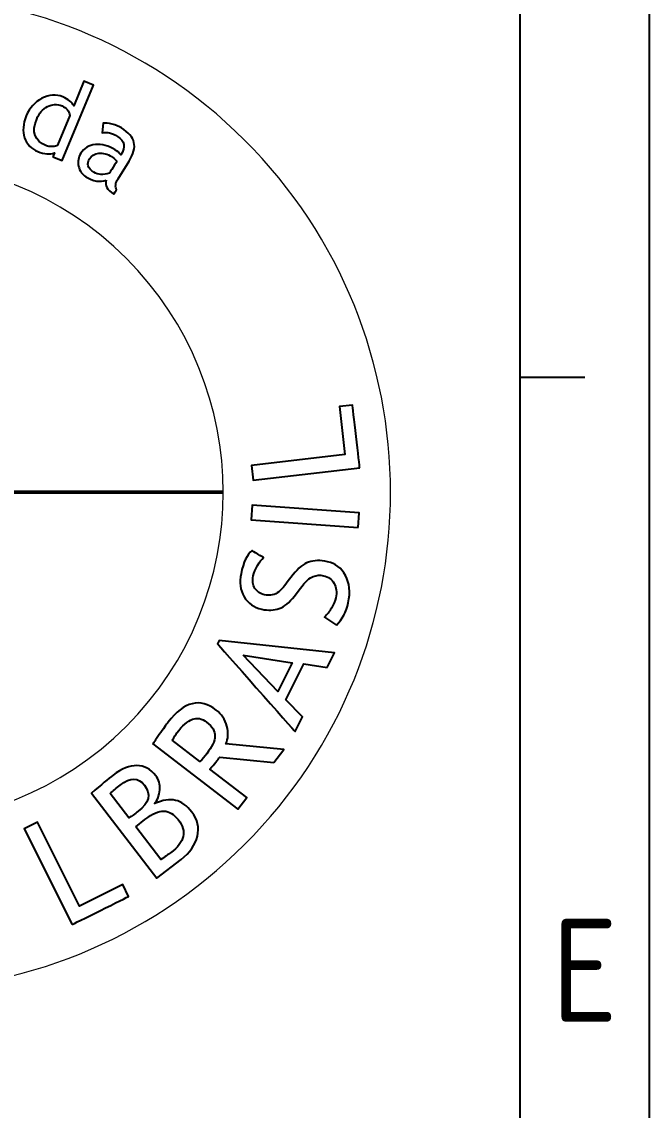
# Model space of a CAD drawing. Header units: millimetres. Extents: x 4980 to 5188, y 1170 to 1461.
# Drawn here: x 5163.1 to 5188.27, y 1237.51 to 1281.21 of the extents above; entities that cross this region are included whole.
import ezdxf
from ezdxf.enums import TextEntityAlignment as Align

# ---------------------------------------------------------------- set-up
doc = ezdxf.new("R2010")
doc.units = ezdxf.units.MM
doc.layers.add('Camada 1', color=7, linetype='Continuous')
doc.styles.add('ACISOTS', font='isocp.shx', dxfattribs={"height": 1})

msp = doc.modelspace()

# ---------------------------------------------------------------- linework, layer by layer
at = {"color": 135, "lineweight": 25}
for p, q in [((5188.2702, 1460.98679), (5188.2702, 1170.15583)), ((5185.68274, 1266.92699), (5183.09528, 1266.92699))]:
    msp.add_line(p, q, dxfattribs=at)
msp.add_line((5183.09528, 1175.33076), (5183.09528, 1455.81186))
at = {"layer": 'Camada 1', "lineweight": 20}
for points in [[(5143.75075, 1276.4554), (5151.56124, 1284.26589), (5164.22453, 1284.26589), (5172.03502, 1276.4554), (5172.03502, 1276.4554), (5179.84551, 1268.64491), (5179.84551, 1255.98161), (5172.03502, 1248.17113), (5172.03502, 1248.17113), (5164.22453, 1240.36064), (5151.56124, 1240.36064), (5143.75075, 1248.17113), (5143.75075, 1248.17113), (5135.94026, 1255.98161), (5135.94026, 1268.64491), (5143.75075, 1276.4554)], [(5148.49614, 1271.71), (5153.68581, 1276.89967), (5162.09996, 1276.89967), (5167.28963, 1271.71), (5167.28963, 1271.71), (5172.47929, 1266.52033), (5172.47929, 1258.10619), (5167.28963, 1252.91652), (5167.28963, 1252.91652), (5162.09996, 1247.72685), (5153.68581, 1247.72685), (5148.49614, 1252.91652), (5148.49614, 1252.91652), (5143.30647, 1258.10619), (5143.30647, 1266.52033), (5148.49614, 1271.71)]]:
    msp.add_open_spline(points, degree=3, knots=[0, 0, 0, 0, 0.2, 0.2, 0.2, 0.2, 0.4, 0.4, 0.4, 0.4, 0.6, 0.6, 0.6, 0.6, 1, 1, 1, 1], dxfattribs=at)
at = {"layer": 'Camada 1'}
for points, knots in [([(5164.34368, 1275.78859), (5164.34368, 1275.78859), (5164.40901, 1275.94713), (5164.40901, 1275.94713), (5164.40901, 1275.94713), (5164.22283, 1275.8714), (5164.00243, 1275.88603), (5163.74928, 1275.9904), (5163.74928, 1275.9904), (5163.47966, 1276.10163), (5163.3014, 1276.28838), (5163.21273, 1276.55057), (5163.21273, 1276.55057), (5163.12484, 1276.81241), (5163.14732, 1277.10417), (5163.28005, 1277.42597), (5163.28005, 1277.42597), (5163.41334, 1277.74919), (5163.62377, 1277.98508), (5163.91086, 1278.134), (5163.91086, 1278.134), (5164.19787, 1278.28313), (5164.47541, 1278.30186), (5164.74164, 1278.19205), (5164.74164, 1278.19205), (5164.96466, 1278.10013), (5165.11188, 1277.97822), (5165.18386, 1277.82577), (5165.18386, 1277.82577), (5165.18386, 1277.82577), (5165.59512, 1278.82265), (5165.59512, 1278.82265), (5165.59512, 1278.82265), (5165.59512, 1278.82265), (5165.97794, 1278.66482), (5165.97794, 1278.66482), (5165.97794, 1278.66482), (5165.97794, 1278.66482), (5164.72651, 1275.63077), (5164.72651, 1275.63077), (5164.72651, 1275.63077), (5164.72651, 1275.63077), (5164.34368, 1275.78859), (5164.34368, 1275.78859)], [0, 0, 0, 0, 0.08333333, 0.08333333, 0.08333333, 0.08333333, 0.16666667, 0.16666667, 0.16666667, 0.16666667, 0.25, 0.25, 0.25, 0.25, 0.33333333, 0.33333333, 0.33333333, 0.33333333, 0.41666667, 0.41666667, 0.41666667, 0.41666667, 0.5, 0.5, 0.5, 0.5, 0.58333333, 0.58333333, 0.58333333, 0.58333333, 0.66666667, 0.66666667, 0.66666667, 0.66666667, 0.75, 0.75, 0.75, 0.75, 0.83333333, 0.83333333, 0.83333333, 0.83333333, 1, 1, 1, 1]), ([(5165.02681, 1277.44499), (5164.99054, 1277.62934), (5164.88773, 1277.75605), (5164.72028, 1277.82506), (5164.72028, 1277.82506), (5164.51586, 1277.90942), (5164.31836, 1277.90171), (5164.12907, 1277.80081), (5164.12907, 1277.80081), (5163.93935, 1277.70075), (5163.79616, 1277.53267), (5163.69873, 1277.29664), (5163.69873, 1277.29664), (5163.48504, 1276.77861), (5163.61416, 1276.42195), (5164.08551, 1276.2275), (5164.08551, 1276.2275), (5164.14519, 1276.20289), (5164.2258, 1276.19214), (5164.32579, 1276.19511), (5164.32579, 1276.19511), (5164.42598, 1276.19858), (5164.49563, 1276.21731), (5164.53467, 1276.25182), (5164.53467, 1276.25182), (5164.53467, 1276.25182), (5165.02681, 1277.44499), (5165.02681, 1277.44499)], [0, 0, 0, 0, 0.125, 0.125, 0.125, 0.125, 0.25, 0.25, 0.25, 0.25, 0.375, 0.375, 0.375, 0.375, 0.5, 0.5, 0.5, 0.5, 0.625, 0.625, 0.625, 0.625, 0.75, 0.75, 0.75, 0.75, 1, 1, 1, 1]), ([(5166.4831, 1274.84348), (5166.23321, 1274.75466), (5165.96352, 1274.80063), (5165.6753, 1274.9808), (5165.6753, 1274.9808), (5165.52044, 1275.07767), (5165.4218, 1275.21803), (5165.37888, 1275.40152), (5165.37888, 1275.40152), (5165.33547, 1275.58537), (5165.36615, 1275.76045), (5165.47116, 1275.92853), (5165.47116, 1275.92853), (5165.59667, 1276.12928), (5165.78992, 1276.2439), (5166.05184, 1276.2736), (5166.05184, 1276.2736), (5166.31332, 1276.30273), (5166.57941, 1276.2328), (5166.85065, 1276.06324), (5166.85065, 1276.06324), (5166.92433, 1276.01713), (5166.9978, 1275.94847), (5167.07049, 1275.85754), (5167.07049, 1275.85754), (5167.27025, 1276.17722), (5167.22804, 1276.42591), (5166.94293, 1276.6041), (5166.94293, 1276.6041), (5166.72387, 1276.741), (5166.51888, 1276.78703), (5166.32662, 1276.74255), (5166.32662, 1276.74255), (5166.32662, 1276.74255), (5166.36339, 1277.1292), (5166.36339, 1277.1292), (5166.36339, 1277.1292), (5166.46401, 1277.14157), (5166.58457, 1277.13019), (5166.72564, 1277.09533), (5166.72564, 1277.09533), (5166.86734, 1277.06011), (5166.99158, 1277.0097), (5167.09864, 1276.94281), (5167.09864, 1276.94281), (5167.38494, 1276.76384), (5167.55232, 1276.56818), (5167.60047, 1276.35683), (5167.60047, 1276.35683), (5167.64869, 1276.14554), (5167.58421, 1275.89791), (5167.4063, 1275.61337), (5167.4063, 1275.61337), (5167.4063, 1275.61337), (5166.96337, 1274.90471), (5166.96337, 1274.90471), (5166.96337, 1274.90471), (5166.85525, 1274.73168), (5166.83439, 1274.58368), (5166.90149, 1274.46128), (5166.90149, 1274.46128), (5166.90149, 1274.46128), (5166.79288, 1274.28748), (5166.79288, 1274.28748), (5166.79288, 1274.28748), (5166.64998, 1274.37679), (5166.55558, 1274.46383), (5166.51032, 1274.54812), (5166.51032, 1274.54812), (5166.46436, 1274.63297), (5166.45566, 1274.73105), (5166.4831, 1274.84348)], [0, 0, 0, 0, 0.05263158, 0.05263158, 0.05263158, 0.05263158, 0.10526316, 0.10526316, 0.10526316, 0.10526316, 0.15789474, 0.15789474, 0.15789474, 0.15789474, 0.21052632, 0.21052632, 0.21052632, 0.21052632, 0.26315789, 0.26315789, 0.26315789, 0.2631579, 0.31578947, 0.31578947, 0.31578947, 0.31578947, 0.36842105, 0.36842105, 0.36842105, 0.36842105, 0.42105263, 0.42105263, 0.42105263, 0.42105263, 0.47368421, 0.47368421, 0.47368421, 0.47368421, 0.52631579, 0.52631579, 0.52631579, 0.52631579, 0.57894737, 0.57894737, 0.57894737, 0.57894737, 0.63157895, 0.63157895, 0.63157895, 0.63157895, 0.68421053, 0.68421053, 0.68421053, 0.68421053, 0.73684211, 0.73684211, 0.73684211, 0.73684211, 0.78947368, 0.78947368, 0.78947368, 0.78947369, 0.84210526, 0.84210526, 0.84210526, 0.84210526, 0.89473684, 0.89473684, 0.89473684, 0.89473684, 1, 1, 1, 1]), ([(5166.91472, 1275.60828), (5166.82025, 1275.70233), (5166.75081, 1275.76328), (5166.70676, 1275.79079), (5166.70676, 1275.79079), (5166.53055, 1275.90095), (5166.35759, 1275.94508), (5166.18916, 1275.92344), (5166.18916, 1275.92344), (5166.02079, 1275.90187), (5165.89705, 1275.82862), (5165.81913, 1275.70402), (5165.81913, 1275.70402), (5165.69057, 1275.49826), (5165.74686, 1275.3195), (5165.98791, 1275.16882), (5165.98791, 1275.16882), (5166.16476, 1275.05829), (5166.3735, 1275.045), (5166.6149, 1275.12872), (5166.6149, 1275.12872), (5166.6149, 1275.12872), (5166.91472, 1275.60828), (5166.91472, 1275.60828)], [0, 0, 0, 0, 0.14285714, 0.14285714, 0.14285714, 0.14285714, 0.28571429, 0.28571429, 0.28571429, 0.28571429, 0.42857143, 0.42857143, 0.42857143, 0.42857143, 0.57142857, 0.57142857, 0.57142857, 0.57142857, 0.71428571, 0.71428571, 0.71428571, 0.71428572, 1, 1, 1, 1]), ([(5176.65787, 1263.30201), (5176.65787, 1263.30201), (5172.38631, 1262.80512), (5172.38631, 1262.80512), (5172.38631, 1262.80512), (5172.38631, 1262.80512), (5172.31822, 1263.39054), (5172.31822, 1263.39054), (5172.31822, 1263.39054), (5172.31822, 1263.39054), (5176.06404, 1263.82626), (5176.06404, 1263.82626), (5176.06404, 1263.82626), (5176.06404, 1263.82626), (5175.83954, 1265.75602), (5175.83954, 1265.75602), (5175.83954, 1265.75602), (5175.83954, 1265.75602), (5176.36527, 1265.81719), (5176.36527, 1265.81719), (5176.36527, 1265.81719), (5176.36527, 1265.81719), (5176.65787, 1263.30201), (5176.65787, 1263.30201)], [0, 0, 0, 0, 0.14285714, 0.14285714, 0.14285714, 0.14285714, 0.28571429, 0.28571429, 0.28571429, 0.28571429, 0.42857143, 0.42857143, 0.42857143, 0.42857143, 0.57142857, 0.57142857, 0.57142857, 0.57142857, 0.71428571, 0.71428571, 0.71428571, 0.71428572, 1, 1, 1, 1]), ([(5176.59451, 1260.89742), (5176.59451, 1260.89742), (5172.30563, 1261.21067), (5172.30563, 1261.21067), (5172.30563, 1261.21067), (5172.30563, 1261.21067), (5172.34855, 1261.79849), (5172.34855, 1261.79849), (5172.34855, 1261.79849), (5172.34855, 1261.79849), (5176.63744, 1261.48524), (5176.63744, 1261.48524), (5176.63744, 1261.48524), (5176.63744, 1261.48524), (5176.59451, 1260.89742), (5176.59451, 1260.89742)], [0, 0, 0, 0, 0.2, 0.2, 0.2, 0.2, 0.4, 0.4, 0.4, 0.4, 0.6, 0.6, 0.6, 0.6, 1, 1, 1, 1]), ([(5175.72407, 1256.98217), (5175.72407, 1256.98217), (5175.24048, 1257.30638), (5175.24048, 1257.30638), (5175.24048, 1257.30638), (5175.34223, 1257.39724), (5175.43698, 1257.51717), (5175.52445, 1257.66545), (5175.52445, 1257.66545), (5175.61213, 1257.81465), (5175.66969, 1257.95197), (5175.69705, 1258.07833), (5175.69705, 1258.07833), (5175.74563, 1258.30269), (5175.72293, 1258.49637), (5175.63002, 1258.659), (5175.63002, 1258.659), (5175.53704, 1258.82171), (5175.39625, 1258.92403), (5175.20717, 1258.96504), (5175.20717, 1258.96504), (5175.06497, 1258.9958), (5174.92546, 1258.98611), (5174.78764, 1258.93697), (5174.78764, 1258.93697), (5174.64983, 1258.88782), (5174.47616, 1258.72547), (5174.26608, 1258.45203), (5174.26608, 1258.45203), (5174.26608, 1258.45203), (5174.03472, 1258.14628), (5174.03472, 1258.14628), (5174.03472, 1258.14628), (5173.83814, 1257.88734), (5173.63591, 1257.72089), (5173.42802, 1257.64692), (5173.42802, 1257.64692), (5173.219, 1257.57225), (5172.9853, 1257.56341), (5172.72763, 1257.61927), (5172.72763, 1257.61927), (5172.41318, 1257.68737), (5172.17679, 1257.85545), (5172.01826, 1258.12273), (5172.01826, 1258.12273), (5171.85973, 1258.38988), (5171.81864, 1258.69726), (5171.89445, 1259.04699), (5171.89445, 1259.04699), (5171.99528, 1259.51241), (5172.14101, 1259.82036), (5172.33236, 1259.96956), (5172.33236, 1259.96956), (5172.33236, 1259.96956), (5172.79714, 1259.69145), (5172.79714, 1259.69145), (5172.79714, 1259.69145), (5172.72487, 1259.6271), (5172.64447, 1259.52139), (5172.55856, 1259.37594), (5172.55856, 1259.37594), (5172.47244, 1259.22943), (5172.41459, 1259.09027), (5172.38546, 1258.95592), (5172.38546, 1258.95592), (5172.34304, 1258.76005), (5172.36559, 1258.59409), (5172.45214, 1258.45847), (5172.45214, 1258.45847), (5172.53834, 1258.32178), (5172.66929, 1258.23495), (5172.84367, 1258.19719), (5172.84367, 1258.19719), (5172.95051, 1258.17407), (5173.0529, 1258.17336), (5173.1497, 1258.19436), (5173.1497, 1258.19436), (5173.24672, 1258.21544), (5173.33214, 1258.25546), (5173.40652, 1258.31415), (5173.40652, 1258.31415), (5173.48169, 1258.37277), (5173.59702, 1258.50266), (5173.7518, 1258.70086), (5173.7518, 1258.70086), (5173.7518, 1258.70086), (5173.99116, 1259.01008), (5173.99116, 1259.01008), (5173.99116, 1259.01008), (5174.1888, 1259.26881), (5174.39485, 1259.43442), (5174.60825, 1259.51022), (5174.60825, 1259.51022), (5174.8225, 1259.58489), (5175.07402, 1259.59076), (5175.365, 1259.52776), (5175.365, 1259.52776), (5175.68143, 1259.45924), (5175.92121, 1259.2739), (5176.08667, 1258.97239), (5176.08667, 1258.97239), (5176.25206, 1258.67081), (5176.2882, 1258.30715), (5176.19606, 1257.88196), (5176.19606, 1257.88196), (5176.1151, 1257.50868), (5175.95776, 1257.20837), (5175.72407, 1256.98217)], [0, 0, 0, 0, 0.03571429, 0.03571429, 0.03571429, 0.03571429, 0.07142857, 0.07142857, 0.07142857, 0.07142857, 0.10714286, 0.10714286, 0.10714286, 0.10714286, 0.14285714, 0.14285714, 0.14285714, 0.14285714, 0.17857143, 0.17857143, 0.17857143, 0.17857143, 0.21428571, 0.21428571, 0.21428571, 0.21428572, 0.25, 0.25, 0.25, 0.25, 0.28571429, 0.28571429, 0.28571429, 0.28571429, 0.32142857, 0.32142857, 0.32142857, 0.32142857, 0.35714286, 0.35714286, 0.35714286, 0.35714286, 0.39285714, 0.39285714, 0.39285714, 0.39285714, 0.42857143, 0.42857143, 0.42857143, 0.42857143, 0.46428571, 0.46428571, 0.46428571, 0.46428572, 0.5, 0.5, 0.5, 0.5, 0.53571429, 0.53571429, 0.53571429, 0.53571429, 0.57142857, 0.57142857, 0.57142857, 0.57142857, 0.60714286, 0.60714286, 0.60714286, 0.60714286, 0.64285714, 0.64285714, 0.64285714, 0.64285714, 0.67857143, 0.67857143, 0.67857143, 0.67857143, 0.71428571, 0.71428571, 0.71428571, 0.71428572, 0.75, 0.75, 0.75, 0.75, 0.78571429, 0.78571429, 0.78571429, 0.78571429, 0.82142857, 0.82142857, 0.82142857, 0.82142857, 0.85714286, 0.85714286, 0.85714286, 0.85714286, 0.89285714, 0.89285714, 0.89285714, 0.89285714, 0.92857143, 0.92857143, 0.92857143, 0.92857143, 1, 1, 1, 1]), ([(5175.35566, 1255.28441), (5175.35566, 1255.28441), (5174.41047, 1255.42576), (5174.41047, 1255.42576), (5174.41047, 1255.42576), (5174.41047, 1255.42576), (5173.68859, 1253.988), (5173.68859, 1253.988), (5173.68859, 1253.988), (5173.68859, 1253.988), (5174.35709, 1253.2956), (5174.35709, 1253.2956), (5174.35709, 1253.2956), (5174.35709, 1253.2956), (5174.06293, 1252.70969), (5174.06293, 1252.70969), (5174.06293, 1252.70969), (5174.06293, 1252.70969), (5170.95138, 1256.23037), (5170.95138, 1256.23037), (5170.95138, 1256.23037), (5170.95138, 1256.23037), (5171.02159, 1256.37017), (5171.02159, 1256.37017), (5171.02159, 1256.37017), (5171.02159, 1256.37017), (5175.64713, 1255.8648), (5175.64713, 1255.8648), (5175.64713, 1255.8648), (5175.64713, 1255.8648), (5175.35566, 1255.28441), (5175.35566, 1255.28441)], [0, 0, 0, 0, 0.11111111, 0.11111111, 0.11111111, 0.11111111, 0.22222222, 0.22222222, 0.22222222, 0.22222222, 0.33333333, 0.33333333, 0.33333333, 0.33333333, 0.44444444, 0.44444444, 0.44444444, 0.44444445, 0.55555556, 0.55555556, 0.55555556, 0.55555556, 0.66666667, 0.66666667, 0.66666667, 0.66666667, 0.77777778, 0.77777778, 0.77777778, 0.77777778, 1, 1, 1, 1]), ([(5171.98489, 1255.76878), (5171.98489, 1255.76878), (5173.37173, 1254.32196), (5173.37173, 1254.32196), (5173.37173, 1254.32196), (5173.37173, 1254.32196), (5173.94788, 1255.4696), (5173.94788, 1255.4696), (5173.94788, 1255.4696), (5173.94788, 1255.4696), (5171.98489, 1255.76878), (5171.98489, 1255.76878)], [0, 0, 0, 0, 0.25, 0.25, 0.25, 0.25, 0.5, 0.5, 0.5, 0.5, 1, 1, 1, 1]), ([(5173.20549, 1251.45995), (5173.20549, 1251.45995), (5171.04323, 1251.67611), (5171.04323, 1251.67611), (5171.04323, 1251.67611), (5170.96312, 1251.57196), (5170.82884, 1251.41349), (5170.64103, 1251.20009), (5170.64103, 1251.20009), (5170.64103, 1251.20009), (5172.12836, 1250.05769), (5172.12836, 1250.05769), (5172.12836, 1250.05769), (5172.12836, 1250.05769), (5171.76929, 1249.59015), (5171.76929, 1249.59015), (5171.76929, 1249.59015), (5171.76929, 1249.59015), (5168.35559, 1252.21217), (5168.35559, 1252.21217), (5168.35559, 1252.21217), (5168.36917, 1252.22971), (5168.45635, 1252.35479), (5168.61665, 1252.58807), (5168.61665, 1252.58807), (5168.77745, 1252.82226), (5168.89716, 1252.98949), (5168.97586, 1253.09209), (5168.97586, 1253.09209), (5169.60667, 1253.91326), (5170.24851, 1254.07257), (5170.90117, 1253.57123), (5170.90117, 1253.57123), (5171.11578, 1253.4064), (5171.25833, 1253.19201), (5171.32876, 1252.92812), (5171.32876, 1252.92812), (5171.39905, 1252.66422), (5171.38526, 1252.42586), (5171.28747, 1252.21139), (5171.28747, 1252.21139), (5171.28747, 1252.21139), (5173.61583, 1251.99417), (5173.61583, 1251.99417), (5173.61583, 1251.99417), (5173.61583, 1251.99417), (5173.20549, 1251.45995), (5173.20549, 1251.45995)], [0, 0, 0, 0, 0.07692308, 0.07692308, 0.07692308, 0.07692308, 0.15384615, 0.15384615, 0.15384615, 0.15384615, 0.23076923, 0.23076923, 0.23076923, 0.23076923, 0.30769231, 0.30769231, 0.30769231, 0.30769231, 0.38461538, 0.38461538, 0.38461538, 0.38461539, 0.46153846, 0.46153846, 0.46153846, 0.46153846, 0.53846154, 0.53846154, 0.53846154, 0.53846154, 0.61538462, 0.61538462, 0.61538462, 0.61538462, 0.69230769, 0.69230769, 0.69230769, 0.69230769, 0.76923077, 0.76923077, 0.76923077, 0.76923077, 0.84615385, 0.84615385, 0.84615385, 0.84615385, 1, 1, 1, 1]), ([(5169.13213, 1252.35911), (5169.13213, 1252.35911), (5170.24512, 1251.50421), (5170.24512, 1251.50421), (5170.24512, 1251.50421), (5170.34567, 1251.60392), (5170.43724, 1251.70666), (5170.51842, 1251.81244), (5170.51842, 1251.81244), (5170.73281, 1252.09147), (5170.84319, 1252.32898), (5170.85104, 1252.52521), (5170.85104, 1252.52521), (5170.85818, 1252.72199), (5170.74561, 1252.90952), (5170.51354, 1253.08785), (5170.51354, 1253.08785), (5170.32184, 1253.235), (5170.13184, 1253.27226), (5169.94319, 1253.20113), (5169.94319, 1253.20113), (5169.75382, 1253.129), (5169.54622, 1252.94601), (5169.31973, 1252.65107), (5169.31973, 1252.65107), (5169.28423, 1252.60483), (5169.22201, 1252.50739), (5169.13213, 1252.35911)], [0, 0, 0, 0, 0.125, 0.125, 0.125, 0.125, 0.25, 0.25, 0.25, 0.25, 0.375, 0.375, 0.375, 0.375, 0.5, 0.5, 0.5, 0.5, 0.625, 0.625, 0.625, 0.625, 0.75, 0.75, 0.75, 0.75, 1, 1, 1, 1]), ([(5169.49064, 1247.57284), (5169.49064, 1247.57284), (5168.51653, 1246.82359), (5168.51653, 1246.82359), (5168.51653, 1246.82359), (5168.51653, 1246.82359), (5165.89231, 1250.23552), (5165.89231, 1250.23552), (5165.89231, 1250.23552), (5166.29253, 1250.57493), (5166.5833, 1250.81507), (5166.76693, 1250.95628), (5166.76693, 1250.95628), (5167.10458, 1251.216), (5167.42164, 1251.34469), (5167.71863, 1251.34172), (5167.71863, 1251.34172), (5168.01554, 1251.33868), (5168.26727, 1251.20221), (5168.47509, 1250.93202), (5168.47509, 1250.93202), (5168.59671, 1250.77391), (5168.64904, 1250.58413), (5168.63179, 1250.36337), (5168.63179, 1250.36337), (5168.61361, 1250.14197), (5168.547, 1249.96053), (5168.42906, 1249.81798), (5168.42906, 1249.81798), (5168.74846, 1249.96003), (5169.02713, 1250.00225), (5169.26571, 1249.94681), (5169.26571, 1249.94681), (5169.50506, 1249.8906), (5169.72384, 1249.73263), (5169.9231, 1249.47355), (5169.9231, 1249.47355), (5170.15348, 1249.17401), (5170.2278, 1248.85051), (5170.14521, 1248.50248), (5170.14521, 1248.50248), (5170.06346, 1248.155), (5169.84426, 1247.84472), (5169.49064, 1247.57284)], [0, 0, 0, 0, 0.08333333, 0.08333333, 0.08333333, 0.08333333, 0.16666667, 0.16666667, 0.16666667, 0.16666667, 0.25, 0.25, 0.25, 0.25, 0.33333333, 0.33333333, 0.33333333, 0.33333333, 0.41666667, 0.41666667, 0.41666667, 0.41666667, 0.5, 0.5, 0.5, 0.5, 0.58333333, 0.58333333, 0.58333333, 0.58333333, 0.66666667, 0.66666667, 0.66666667, 0.66666667, 0.75, 0.75, 0.75, 0.75, 0.83333333, 0.83333333, 0.83333333, 0.83333333, 1, 1, 1, 1]), ([(5166.64425, 1250.22463), (5166.64425, 1250.22463), (5167.39965, 1249.24253), (5167.39965, 1249.24253), (5167.39965, 1249.24253), (5167.5048, 1249.30808), (5167.62996, 1249.39675), (5167.77378, 1249.50749), (5167.77378, 1249.50749), (5168.21473, 1249.84661), (5168.29754, 1250.19614), (5168.02127, 1250.55528), (5168.02127, 1250.55528), (5167.7781, 1250.87142), (5167.45389, 1250.87376), (5167.04857, 1250.56207), (5167.04857, 1250.56207), (5166.89287, 1250.44228), (5166.75809, 1250.32985), (5166.64425, 1250.22463)], [0, 0, 0, 0, 0.16666667, 0.16666667, 0.16666667, 0.16666667, 0.33333333, 0.33333333, 0.33333333, 0.33333333, 0.5, 0.5, 0.5, 0.5, 0.66666667, 0.66666667, 0.66666667, 0.66666667, 1, 1, 1, 1]), ([(5167.67648, 1248.88255), (5167.67648, 1248.88255), (5168.68001, 1247.57779), (5168.68001, 1247.57779), (5168.68001, 1247.57779), (5168.85134, 1247.68563), (5168.97982, 1247.77168), (5169.06482, 1247.83716), (5169.06482, 1247.83716), (5169.3565, 1248.06138), (5169.52642, 1248.27938), (5169.57627, 1248.49229), (5169.57627, 1248.49229), (5169.62619, 1248.70527), (5169.55852, 1248.93134), (5169.37396, 1249.17133), (5169.37396, 1249.17133), (5169.20284, 1249.39378), (5169.01341, 1249.50869), (5168.80425, 1249.5159), (5168.80425, 1249.5159), (5168.59502, 1249.52318), (5168.34032, 1249.41203), (5168.04156, 1249.18229), (5168.04156, 1249.18229), (5168.04156, 1249.18229), (5167.67648, 1248.88255), (5167.67648, 1248.88255)], [0, 0, 0, 0, 0.125, 0.125, 0.125, 0.125, 0.25, 0.25, 0.25, 0.25, 0.375, 0.375, 0.375, 0.375, 0.5, 0.5, 0.5, 0.5, 0.625, 0.625, 0.625, 0.625, 0.75, 0.75, 0.75, 0.75, 1, 1, 1, 1]), ([(5165.11944, 1244.95895), (5165.11944, 1244.95895), (5163.20177, 1248.80816), (5163.20177, 1248.80816), (5163.20177, 1248.80816), (5163.20177, 1248.80816), (5163.72934, 1249.07099), (5163.72934, 1249.07099), (5163.72934, 1249.07099), (5163.72934, 1249.07099), (5165.41098, 1245.69554), (5165.41098, 1245.69554), (5165.41098, 1245.69554), (5165.41098, 1245.69554), (5167.14983, 1246.56182), (5167.14983, 1246.56182), (5167.14983, 1246.56182), (5167.14983, 1246.56182), (5167.38586, 1246.08806), (5167.38586, 1246.08806), (5167.38586, 1246.08806), (5167.38586, 1246.08806), (5165.11944, 1244.95895), (5165.11944, 1244.95895)], [0, 0, 0, 0, 0.14285714, 0.14285714, 0.14285714, 0.14285714, 0.28571429, 0.28571429, 0.28571429, 0.28571429, 0.42857143, 0.42857143, 0.42857143, 0.42857143, 0.57142857, 0.57142857, 0.57142857, 0.57142857, 0.71428571, 0.71428571, 0.71428571, 0.71428572, 1, 1, 1, 1])]:
    msp.add_open_spline(points, degree=3, knots=knots, dxfattribs=at)
at = {"layer": 'Camada 1', "lineweight": 50}
msp.add_open_spline([(5144.61328, 1262.31326), (5144.61328, 1262.31326), (5171.17249, 1262.31326), (5171.17249, 1262.31326)], degree=3, dxfattribs=at)

# ---------------------------------------------------------------- texts
at = {"color": 135, "lineweight": 25, "style": 'ACISOTS'}
msp.add_text('E', height=4.13994, dxfattribs=at).set_placement((5185.68274, 1243.12232), align=Align.MIDDLE)

doc.saveas('drawing.dxf')
